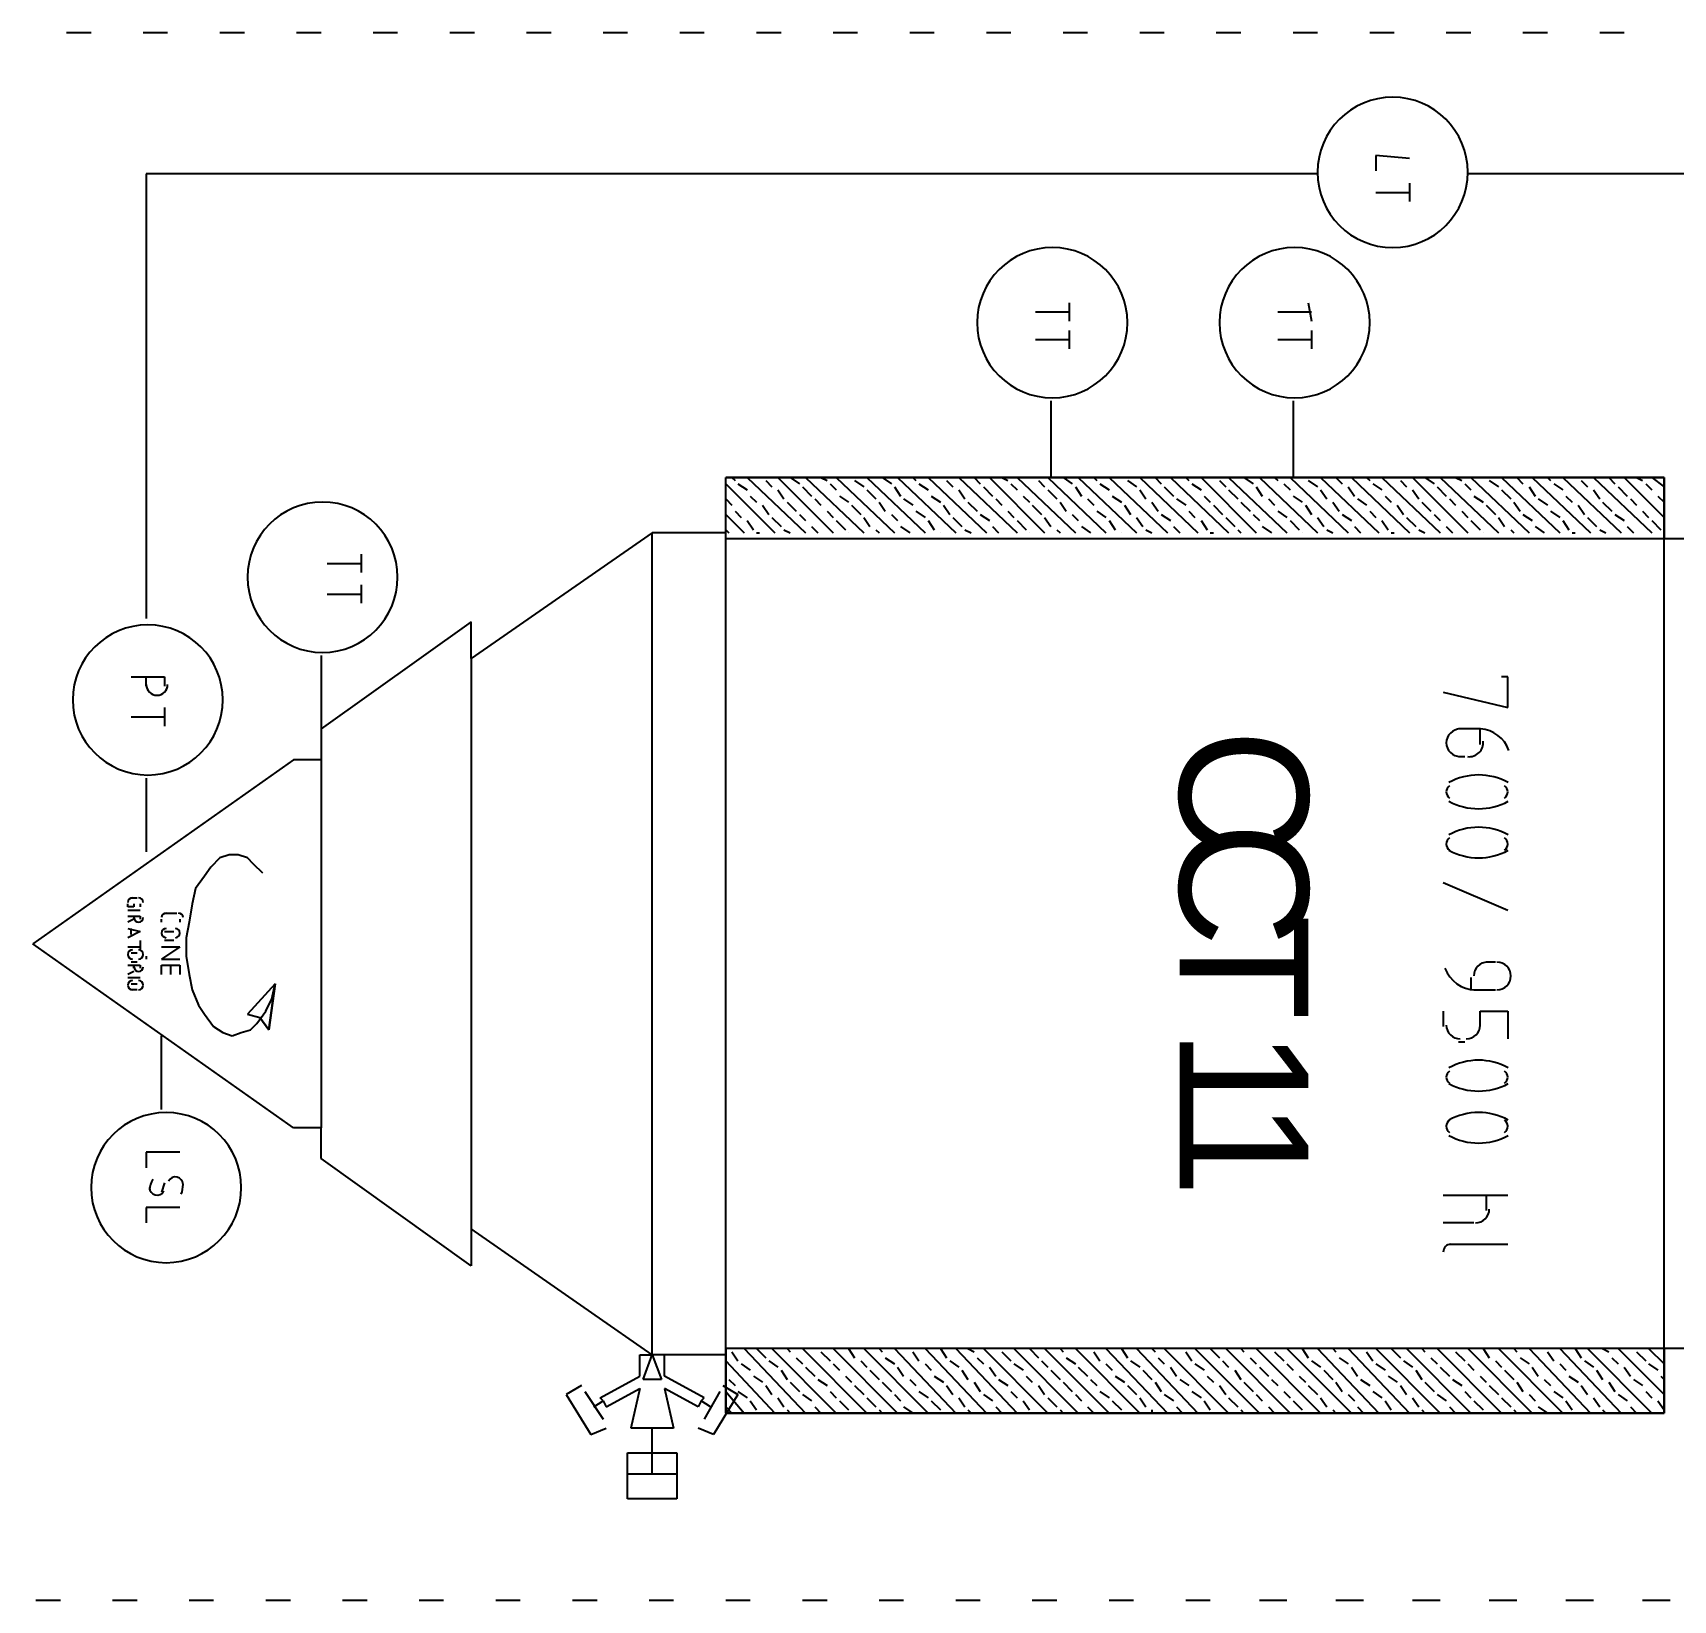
# Model space of a CAD drawing. Header units: millimetres. Extents: x 0 to 33.1, y 1.5 to 45.3.
# Drawn here: x 12.751 to 13.643, y 15.824 to 16.676 of the extents above; entities that cross this region are included whole.
import ezdxf

# ---------------------------------------------------------------- set-up
doc = ezdxf.new("R2010")
doc.units = ezdxf.units.MM
doc.header["$MEASUREMENT"] = 0
doc.layers.get('0').update_dxf_attribs({"linetype": 'CONTINUOUS'})

msp = doc.modelspace()

# ---------------------------------------------------------------- linework, layer by layer
at = {"color": 140, "linetype": 'Continuous'}
for p, q in [((12.7828, 16.6761), (12.7694, 16.6761)), ((12.8244, 16.6761), (12.8111, 16.6761)), ((12.8661, 16.6761), (12.8528, 16.6761)), ((12.9078, 16.6761), (12.8944, 16.6761)), ((12.9494, 16.6761), (12.9361, 16.6761)), ((12.9911, 16.6761), (12.9778, 16.6761)), ((13.0328, 16.6761), (13.0194, 16.6761)), ((13.0744, 16.6761), (13.0611, 16.6761)), ((13.1161, 16.6761), (13.1028, 16.6761)), ((13.1578, 16.6761), (13.1444, 16.6761)), ((13.1994, 16.6761), (13.1861, 16.6761)), ((13.2411, 16.6761), (13.2278, 16.6761)), ((13.2828, 16.6761), (13.2694, 16.6761)), ((13.3244, 16.6761), (13.3111, 16.6761)), ((13.3661, 16.6761), (13.3528, 16.6761)), ((13.4078, 16.6761), (13.3944, 16.6761)), ((13.4494, 16.6761), (13.4361, 16.6761)), ((13.4911, 16.6761), (13.4778, 16.6761)), ((13.5328, 16.6761), (13.5194, 16.6761)), ((13.5744, 16.6761), (13.5611, 16.6761)), ((13.6161, 16.6761), (13.6028, 16.6761)), ((13.4995, 16.6078), (13.4811, 16.6094)), ((13.4811, 16.6094), (13.4811, 16.6011)), ((13.4494, 16.5994), (12.8128, 16.5994)), ((12.8128, 16.5994), (12.8128, 16.3578)), ((13.4995, 16.5944), (13.4995, 16.5844)), ((14.1678, 16.5994), (13.5311, 16.5994)), ((13.4811, 16.5894), (13.4995, 16.5894)), ((13.2961, 16.5244), (13.3145, 16.5244)), ((13.3145, 16.5294), (13.3145, 16.5194)), ((13.4278, 16.5244), (13.4461, 16.5244)), ((13.4444, 16.5294), (13.4461, 16.5194)), ((13.3145, 16.5144), (13.3145, 16.5044)), ((13.4461, 16.5144), (13.4461, 16.5044)), ((13.2961, 16.5094), (13.3145, 16.5094)), ((13.4278, 16.5094), (13.4461, 16.5094)), ((13.3045, 16.4761), (13.3045, 16.4344)), ((13.4361, 16.4761), (13.4361, 16.4344)), ((13.1278, 15.9261), (13.1278, 16.4344)), ((13.6378, 16.4344), (13.1278, 16.4344)), ((13.1278, 16.4011), (13.1278, 16.4344)), ((13.1278, 16.4344), (13.6378, 16.4344)), ((13.1311, 16.4344), (13.1328, 16.4328)), ((13.1394, 16.4344), (13.1711, 16.4044)), ((13.1561, 16.4344), (13.1861, 16.4044)), ((13.1628, 16.4344), (13.1678, 16.4311)), ((13.1711, 16.4344), (13.2028, 16.4044)), ((13.1795, 16.4344), (13.1828, 16.4328)), ((13.1878, 16.4344), (13.2195, 16.4044)), ((13.2044, 16.4344), (13.2361, 16.4044)), ((13.2128, 16.4344), (13.2178, 16.4311)), ((13.2211, 16.4344), (13.2528, 16.4044)), ((13.2294, 16.4344), (13.2311, 16.4328)), ((13.2378, 16.4344), (13.2694, 16.4044)), ((13.2544, 16.4344), (13.2861, 16.4044)), ((13.2628, 16.4344), (13.2661, 16.4311)), ((13.2711, 16.4344), (13.3011, 16.4044)), ((13.2778, 16.4344), (13.2811, 16.4328)), ((13.2861, 16.4344), (13.3178, 16.4044)), ((13.3028, 16.4344), (13.3344, 16.4044)), ((13.3111, 16.4344), (13.3161, 16.4311)), ((13.3194, 16.4344), (13.3511, 16.4044)), ((13.3278, 16.4344), (13.3294, 16.4328)), ((13.3361, 16.4344), (13.3678, 16.4044)), ((13.3528, 16.4344), (13.3844, 16.4044)), ((13.3611, 16.4344), (13.3644, 16.4311)), ((13.3695, 16.4344), (13.4011, 16.4044)), ((13.3778, 16.4344), (13.3794, 16.4328)), ((13.3861, 16.4344), (13.4161, 16.4044)), ((13.4011, 16.4344), (13.4328, 16.4044)), ((13.4094, 16.4344), (13.4144, 16.4311)), ((13.4178, 16.4344), (13.4494, 16.4044)), ((13.4261, 16.4344), (13.4278, 16.4328)), ((13.4345, 16.4344), (13.4661, 16.4044)), ((13.4511, 16.4344), (13.4828, 16.4044)), ((13.4594, 16.4344), (13.4628, 16.4311)), ((13.4678, 16.4344), (13.4995, 16.4044)), ((13.4761, 16.4344), (13.4778, 16.4328)), ((13.4844, 16.4344), (13.5161, 16.4044)), ((13.5011, 16.4344), (13.5311, 16.4044)), ((13.5078, 16.4344), (13.5128, 16.4311)), ((13.5161, 16.4344), (13.5478, 16.4044)), ((13.5245, 16.4344), (13.5278, 16.4328)), ((13.5328, 16.4344), (13.5645, 16.4044)), ((13.5494, 16.4344), (13.5811, 16.4044)), ((13.5578, 16.4344), (13.5611, 16.4311)), ((13.5661, 16.4344), (13.5978, 16.4044)), ((13.5744, 16.4344), (13.5761, 16.4328)), ((13.5828, 16.4344), (13.6144, 16.4044)), ((13.5994, 16.4344), (13.6311, 16.4044)), ((13.6078, 16.4344), (13.6111, 16.4311)), ((13.6161, 16.4344), (13.6378, 16.4128)), ((13.6228, 16.4344), (13.6261, 16.4328)), ((13.6311, 16.4344), (13.6378, 16.4294)), ((13.6378, 16.4011), (13.6378, 16.4344)), ((13.6378, 16.4344), (13.6378, 16.4011)), ((13.1278, 16.4311), (13.1545, 16.4044)), ((13.1344, 16.4311), (13.1394, 16.4278)), ((13.1411, 16.4244), (13.1444, 16.4211)), ((13.1495, 16.4328), (13.1528, 16.4294)), ((13.1561, 16.4278), (13.1594, 16.4228)), ((13.1694, 16.4294), (13.1744, 16.4244)), ((13.1845, 16.4311), (13.1878, 16.4278)), ((13.1895, 16.4244), (13.1944, 16.4211)), ((13.1977, 16.4328), (13.2028, 16.4294)), ((13.2044, 16.4278), (13.2094, 16.4228)), ((13.2195, 16.4294), (13.2228, 16.4244)), ((13.2328, 16.4311), (13.2378, 16.4278)), ((13.2394, 16.4244), (13.2445, 16.4211)), ((13.2478, 16.4328), (13.2511, 16.4294)), ((13.2544, 16.4278), (13.2578, 16.4228)), ((13.2678, 16.4294), (13.2728, 16.4244)), ((13.2828, 16.4311), (13.2861, 16.4278)), ((13.2894, 16.4244), (13.2928, 16.4211)), ((13.2978, 16.4328), (13.3011, 16.4294)), ((13.3028, 16.4278), (13.3078, 16.4228)), ((13.3178, 16.4294), (13.3211, 16.4244)), ((13.3311, 16.4311), (13.3361, 16.4278)), ((13.3378, 16.4244), (13.3428, 16.4211)), ((13.3461, 16.4328), (13.3511, 16.4294)), ((13.3528, 16.4278), (13.3561, 16.4228)), ((13.3661, 16.4294), (13.3711, 16.4244)), ((13.3811, 16.4311), (13.3861, 16.4278)), ((13.3878, 16.4244), (13.3911, 16.4211)), ((13.3961, 16.4328), (13.3995, 16.4294)), ((13.4011, 16.4278), (13.4061, 16.4228)), ((13.4161, 16.4294), (13.4194, 16.4244)), ((13.4311, 16.4311), (13.4345, 16.4278)), ((13.4361, 16.4244), (13.4411, 16.4211)), ((13.4444, 16.4328), (13.4494, 16.4294)), ((13.4511, 16.4278), (13.4544, 16.4228)), ((13.4661, 16.4294), (13.4695, 16.4244)), ((13.4794, 16.4311), (13.4844, 16.4278)), ((13.4861, 16.4244), (13.4894, 16.4211)), ((13.4945, 16.4328), (13.4978, 16.4294)), ((13.5011, 16.4278), (13.5044, 16.4228)), ((13.5144, 16.4294), (13.5194, 16.4244)), ((13.5295, 16.4311), (13.5328, 16.4278)), ((13.5344, 16.4244), (13.5394, 16.4211)), ((13.5428, 16.4328), (13.5478, 16.4294)), ((13.5494, 16.4278), (13.5545, 16.4228)), ((13.5645, 16.4294), (13.5678, 16.4244)), ((13.5778, 16.4311), (13.5828, 16.4278)), ((13.5844, 16.4244), (13.5878, 16.4211)), ((13.5928, 16.4328), (13.5961, 16.4294)), ((13.5994, 16.4278), (13.6028, 16.4228)), ((13.6128, 16.4294), (13.6178, 16.4244)), ((13.6278, 16.4311), (13.6311, 16.4278)), ((13.6344, 16.4244), (13.6378, 16.4211)), ((13.1278, 16.4228), (13.1311, 16.4194)), ((13.1328, 16.4161), (13.1361, 16.4128)), ((13.1478, 16.4194), (13.1511, 16.4144)), ((13.1611, 16.4211), (13.1661, 16.4161)), ((13.1761, 16.4228), (13.1795, 16.4194)), ((13.1828, 16.4161), (13.1861, 16.4128)), ((13.1961, 16.4194), (13.2011, 16.4144)), ((13.2111, 16.4211), (13.2145, 16.4161)), ((13.2244, 16.4228), (13.2294, 16.4194)), ((13.2311, 16.4161), (13.2361, 16.4128)), ((13.2461, 16.4194), (13.2495, 16.4144)), ((13.2594, 16.4211), (13.2644, 16.4161)), ((13.2745, 16.4228), (13.2778, 16.4194)), ((13.2811, 16.4161), (13.2844, 16.4128)), ((13.2944, 16.4194), (13.2994, 16.4144)), ((13.3095, 16.4211), (13.3128, 16.4161)), ((13.3244, 16.4228), (13.3278, 16.4194)), ((13.3294, 16.4161), (13.3344, 16.4128)), ((13.3445, 16.4194), (13.3478, 16.4144)), ((13.3594, 16.4211), (13.3628, 16.4161)), ((13.3728, 16.4228), (13.3778, 16.4194)), ((13.3794, 16.4161), (13.3828, 16.4128)), ((13.3928, 16.4194), (13.3978, 16.4144)), ((13.4078, 16.4211), (13.4128, 16.4161)), ((13.4228, 16.4228), (13.4261, 16.4194)), ((13.4278, 16.4161), (13.4328, 16.4128)), ((13.4428, 16.4194), (13.4461, 16.4144)), ((13.4578, 16.4211), (13.4611, 16.4161)), ((13.4711, 16.4228), (13.4761, 16.4194)), ((13.4778, 16.4161), (13.4811, 16.4128)), ((13.4928, 16.4194), (13.4961, 16.4144)), ((13.5061, 16.4211), (13.5111, 16.4161)), ((13.5211, 16.4228), (13.5245, 16.4194)), ((13.5278, 16.4161), (13.5311, 16.4128)), ((13.5411, 16.4194), (13.5461, 16.4144)), ((13.5561, 16.4211), (13.5595, 16.4161)), ((13.5694, 16.4228), (13.5744, 16.4194)), ((13.5761, 16.4161), (13.5811, 16.4128)), ((13.5911, 16.4194), (13.5945, 16.4144)), ((13.6044, 16.4211), (13.6094, 16.4161)), ((13.6195, 16.4228), (13.6228, 16.4194)), ((13.6261, 16.4161), (13.6294, 16.4128)), ((13.1278, 16.4144), (13.1378, 16.4044)), ((13.1394, 16.4111), (13.1428, 16.4061)), ((13.1528, 16.4128), (13.1578, 16.4078)), ((13.1678, 16.4144), (13.1711, 16.4111)), ((13.1744, 16.4078), (13.1778, 16.4044)), ((13.1878, 16.4111), (13.1928, 16.4061)), ((13.2028, 16.4128), (13.2061, 16.4078)), ((13.2178, 16.4144), (13.2211, 16.4111)), ((13.2228, 16.4078), (13.2278, 16.4044)), ((13.2378, 16.4111), (13.2411, 16.4061)), ((13.2511, 16.4128), (13.2561, 16.4078)), ((13.2661, 16.4144), (13.2711, 16.4111)), ((13.2728, 16.4078), (13.2761, 16.4044)), ((13.2861, 16.4111), (13.2911, 16.4061)), ((13.3011, 16.4128), (13.3045, 16.4078)), ((13.3161, 16.4144), (13.3194, 16.4111)), ((13.3211, 16.4078), (13.3261, 16.4044)), ((13.3361, 16.4111), (13.3395, 16.4061)), ((13.3511, 16.4128), (13.3544, 16.4078)), ((13.3644, 16.4144), (13.3695, 16.4111)), ((13.3711, 16.4078), (13.3745, 16.4044)), ((13.3861, 16.4111), (13.3894, 16.4061)), ((13.3995, 16.4128), (13.4045, 16.4078)), ((13.4144, 16.4144), (13.4178, 16.4111)), ((13.4194, 16.4078), (13.4244, 16.4044)), ((13.4345, 16.4111), (13.4395, 16.4061)), ((13.4494, 16.4128), (13.4528, 16.4078)), ((13.4628, 16.4144), (13.4678, 16.4111)), ((13.4695, 16.4078), (13.4728, 16.4044)), ((13.4844, 16.4111), (13.4878, 16.4061)), ((13.4978, 16.4128), (13.5028, 16.4078)), ((13.5128, 16.4144), (13.5161, 16.4111)), ((13.5194, 16.4078), (13.5228, 16.4044)), ((13.5328, 16.4111), (13.5378, 16.4061)), ((13.5478, 16.4128), (13.5511, 16.4078)), ((13.5611, 16.4144), (13.5661, 16.4111)), ((13.5678, 16.4078), (13.5727, 16.4044)), ((13.5828, 16.4111), (13.5861, 16.4061)), ((13.5961, 16.4128), (13.6011, 16.4078)), ((13.6111, 16.4144), (13.6161, 16.4111)), ((13.6178, 16.4078), (13.6211, 16.4044)), ((13.6311, 16.4111), (13.6361, 16.4061)), ((13.0878, 16.4044), (12.9894, 16.3361)), ((13.0878, 16.4044), (12.9894, 16.3361)), ((13.0878, 15.9578), (13.0878, 16.4044)), ((13.1278, 16.4044), (13.0878, 16.4044)), ((13.1278, 16.4044), (13.0878, 16.4044)), ((13.1278, 16.4061), (13.1294, 16.4044)), ((13.6378, 16.4011), (13.1278, 16.4011)), ((13.1444, 16.4044), (13.1461, 16.4044)), ((13.1594, 16.4061), (13.1628, 16.4044)), ((13.1944, 16.4044), (13.1944, 16.4044)), ((13.2094, 16.4061), (13.2111, 16.4044)), ((13.2445, 16.4044), (13.2445, 16.4044)), ((13.2578, 16.4061), (13.2611, 16.4044)), ((13.2928, 16.4044), (13.2928, 16.4044)), ((13.3078, 16.4061), (13.3095, 16.4044)), ((13.3428, 16.4044), (13.3428, 16.4044)), ((13.3561, 16.4061), (13.3594, 16.4044)), ((13.3911, 16.4044), (13.3928, 16.4044)), ((13.4061, 16.4061), (13.4078, 16.4044)), ((13.4411, 16.4044), (13.4411, 16.4044)), ((13.4544, 16.4061), (13.4578, 16.4044)), ((13.4894, 16.4044), (13.4911, 16.4044)), ((13.5044, 16.4061), (13.5078, 16.4044)), ((13.5394, 16.4044), (13.5394, 16.4044)), ((13.5545, 16.4061), (13.5561, 16.4044)), ((13.5878, 16.4044), (13.5895, 16.4044)), ((13.6028, 16.4061), (13.6061, 16.4044)), ((13.7028, 16.4011), (13.6378, 16.4011)), ((13.6378, 15.9611), (13.6378, 16.4011)), ((12.9295, 16.3928), (12.9295, 16.3828)), ((12.9111, 16.3878), (12.9295, 16.3878)), ((12.9111, 16.3711), (12.9295, 16.3711)), ((12.9295, 16.3761), (12.9295, 16.3661)), ((12.9894, 16.3561), (12.9078, 16.2978)), ((12.9894, 16.3361), (12.9894, 16.3561)), ((12.9078, 16.3378), (12.9078, 16.2978)), ((12.9894, 16.3361), (12.9894, 16.0261)), ((12.8045, 16.3261), (12.8227, 16.3261)), ((12.8128, 16.3211), (12.8128, 16.3261)), ((12.8227, 16.3261), (12.8227, 16.3211)), ((13.5178, 16.3178), (13.5528, 16.3094)), ((13.5528, 16.3261), (13.5494, 16.3261)), ((13.5528, 16.3094), (13.5528, 16.3261)), ((12.8227, 16.3094), (12.8227, 16.2994)), ((12.8045, 16.3044), (12.8227, 16.3044)), ((12.9078, 16.2978), (12.9078, 16.2811)), ((13.5378, 16.2978), (13.5261, 16.2978)), ((13.5378, 16.2894), (13.5378, 16.2978)), ((13.5261, 16.2828), (13.5295, 16.2828)), ((12.8928, 16.2811), (12.7511, 16.1811)), ((12.9078, 16.2811), (12.8928, 16.2811)), ((12.9078, 16.2811), (12.9078, 16.0811)), ((12.8128, 16.2711), (12.8128, 16.2311)), ((12.8578, 16.2294), (12.8528, 16.2278)), ((12.8628, 16.2294), (12.8578, 16.2294)), ((12.8678, 16.2278), (12.8628, 16.2294)), ((12.8478, 16.2228), (12.8445, 16.2178)), ((12.8528, 16.2278), (12.8478, 16.2228)), ((12.8711, 16.2244), (12.8678, 16.2278)), ((12.8761, 16.2194), (12.8711, 16.2244)), ((12.8395, 16.2111), (12.8378, 16.2028)), ((12.8445, 16.2178), (12.8395, 16.2111)), ((13.5178, 16.2144), (13.5528, 16.1994)), ((12.8028, 16.2011), (12.8028, 16.2028)), ((12.8045, 16.2061), (12.8078, 16.2061)), ((12.8061, 16.2028), (12.8061, 16.2011)), ((12.8095, 16.2028), (12.8095, 16.2011)), ((12.8378, 16.2028), (12.8361, 16.1928)), ((12.8061, 16.2011), (12.8028, 16.2011)), ((12.8028, 16.1994), (12.8095, 16.1994)), ((12.8028, 16.1961), (12.8095, 16.1961)), ((12.8061, 16.1944), (12.8028, 16.1928)), ((12.8061, 16.1961), (12.8061, 16.1944)), ((12.8095, 16.1961), (12.8095, 16.1944)), ((12.8211, 16.1928), (12.8211, 16.1944)), ((12.8227, 16.1978), (12.8294, 16.1978)), ((12.8311, 16.1944), (12.8311, 16.1928)), ((12.8361, 16.1928), (12.8344, 16.1844)), ((12.8028, 16.1894), (12.8095, 16.1878)), ((12.8095, 16.1878), (12.8028, 16.1844)), ((12.8045, 16.1861), (12.8045, 16.1894)), ((12.8227, 16.1878), (12.8278, 16.1878)), ((12.8344, 16.1844), (12.8344, 16.1744)), ((12.8928, 16.0811), (12.7511, 16.1811)), ((12.8028, 16.1794), (12.8095, 16.1794)), ((12.8045, 16.1761), (12.8078, 16.1761)), ((12.8095, 16.1828), (12.8095, 16.1778)), ((12.8211, 16.1794), (12.8311, 16.1794)), ((12.8311, 16.1794), (12.8211, 16.1728)), ((12.8278, 16.1828), (12.8227, 16.1828)), ((12.8028, 16.1694), (12.8095, 16.1694)), ((12.8061, 16.1661), (12.8028, 16.1644)), ((12.8078, 16.1711), (12.8045, 16.1711)), ((12.8061, 16.1678), (12.8061, 16.1694)), ((12.8095, 16.1694), (12.8095, 16.1678)), ((12.8128, 16.1744), (12.8128, 16.1728)), ((12.8211, 16.1728), (12.8311, 16.1728)), ((12.8211, 16.1644), (12.8211, 16.1694)), ((12.8211, 16.1694), (12.8311, 16.1694)), ((12.8261, 16.1644), (12.8261, 16.1694)), ((12.8311, 16.1694), (12.8311, 16.1644)), ((12.8344, 16.1744), (12.8361, 16.1644)), ((13.5461, 16.1711), (13.5411, 16.1711)), ((12.8028, 16.1628), (12.8095, 16.1628)), ((12.8045, 16.1594), (12.8078, 16.1594)), ((12.8361, 16.1644), (12.8378, 16.1561)), ((12.8828, 16.1594), (12.8678, 16.1428)), ((12.8828, 16.1594), (12.8678, 16.1428)), ((12.8828, 16.1594), (12.8794, 16.1344)), ((12.8794, 16.1344), (12.8828, 16.1594)), ((12.8811, 16.1511), (12.8828, 16.1594)), ((13.5328, 16.1628), (13.5328, 16.1561)), ((12.8078, 16.1561), (12.8045, 16.1561)), ((12.8378, 16.1561), (12.8411, 16.1478)), ((12.8411, 16.1478), (12.8445, 16.1428)), ((12.8778, 16.1444), (12.8811, 16.1511)), ((13.5344, 16.1561), (13.5461, 16.1561)), ((12.8445, 16.1428), (12.8494, 16.1361)), ((12.8678, 16.1428), (12.8745, 16.1411)), ((12.8678, 16.1428), (12.8745, 16.1411)), ((12.8728, 16.1378), (12.8778, 16.1444)), ((12.8794, 16.1344), (12.8745, 16.1411)), ((12.8745, 16.1411), (12.8794, 16.1344)), ((13.5178, 16.1444), (13.5178, 16.1361)), ((13.5378, 16.1361), (13.5378, 16.1444)), ((13.5378, 16.1444), (13.5528, 16.1444)), ((13.5528, 16.1444), (13.5528, 16.1294)), ((12.8211, 16.0911), (12.8211, 16.1311)), ((12.8494, 16.1361), (12.8544, 16.1328)), ((12.8544, 16.1328), (12.8594, 16.1311)), ((12.8594, 16.1311), (12.8644, 16.1328)), ((12.8644, 16.1328), (12.8695, 16.1344)), ((12.8695, 16.1344), (12.8728, 16.1378)), ((13.5261, 16.1278), (13.5295, 16.1278)), ((12.9078, 16.0811), (12.8928, 16.0811)), ((12.9078, 16.0644), (12.9078, 16.0811)), ((12.8311, 16.0678), (12.8128, 16.0678)), ((12.8128, 16.0678), (12.8128, 16.0594)), ((12.9894, 16.0061), (12.9078, 16.0644)), ((12.8227, 16.0511), (12.8211, 16.0461)), ((13.5178, 16.0444), (13.5528, 16.0444)), ((13.5411, 16.0444), (13.5411, 16.0361)), ((12.8311, 16.0378), (12.8128, 16.0378)), ((12.8128, 16.0378), (12.8128, 16.0294)), ((12.9894, 16.0261), (12.9894, 16.0061)), ((13.0878, 15.9578), (12.9894, 16.0261)), ((13.0878, 15.9578), (12.9894, 16.0261)), ((13.5344, 16.0294), (13.5178, 16.0294)), ((13.5211, 16.0178), (13.5528, 16.0178)), ((13.1278, 15.9611), (13.1278, 15.9261)), ((13.6378, 15.9611), (13.1278, 15.9611)), ((13.1378, 15.9611), (13.1711, 15.9261)), ((13.1444, 15.9611), (13.1495, 15.9561)), ((13.1528, 15.9611), (13.1878, 15.9261)), ((13.1611, 15.9611), (13.1628, 15.9594)), ((13.1694, 15.9611), (13.2044, 15.9261)), ((13.1861, 15.9611), (13.2211, 15.9261)), ((13.1944, 15.9611), (13.1977, 15.9561)), ((13.2028, 15.9611), (13.2378, 15.9261)), ((13.2111, 15.9611), (13.2128, 15.9594)), ((13.2195, 15.9611), (13.2528, 15.9261)), ((13.2361, 15.9611), (13.2694, 15.9261)), ((13.2445, 15.9611), (13.2478, 15.9561)), ((13.2528, 15.9611), (13.2861, 15.9261)), ((13.2594, 15.9611), (13.2628, 15.9594)), ((13.2678, 15.9611), (13.3028, 15.9261)), ((13.2844, 15.9611), (13.3194, 15.9261)), ((13.2928, 15.9611), (13.2978, 15.9561)), ((13.3011, 15.9611), (13.3361, 15.9261)), ((13.3095, 15.9611), (13.3111, 15.9594)), ((13.3178, 15.9611), (13.3528, 15.9261)), ((13.3344, 15.9611), (13.3678, 15.9261)), ((13.3428, 15.9611), (13.3461, 15.9561)), ((13.3511, 15.9611), (13.3844, 15.9261)), ((13.3594, 15.9611), (13.3611, 15.9594)), ((13.3661, 15.9611), (13.4011, 15.9261)), ((13.3828, 15.9611), (13.4178, 15.9261)), ((13.3911, 15.9611), (13.3961, 15.9561)), ((13.3995, 15.9611), (13.4345, 15.9261)), ((13.4078, 15.9611), (13.4094, 15.9594)), ((13.4161, 15.9611), (13.4511, 15.9261)), ((13.4328, 15.9611), (13.4678, 15.9261)), ((13.4411, 15.9611), (13.4444, 15.9561)), ((13.4494, 15.9611), (13.4828, 15.9261)), ((13.4578, 15.9611), (13.4594, 15.9594)), ((13.4661, 15.9611), (13.4995, 15.9261)), ((13.4811, 15.9611), (13.5161, 15.9261)), ((13.4894, 15.9611), (13.4945, 15.9561)), ((13.4978, 15.9611), (13.5328, 15.9261)), ((13.5061, 15.9611), (13.5078, 15.9594)), ((13.5144, 15.9611), (13.5494, 15.9261)), ((13.5311, 15.9611), (13.5661, 15.9261)), ((13.5394, 15.9611), (13.5428, 15.9561)), ((13.5478, 15.9611), (13.5828, 15.9261)), ((13.5561, 15.9611), (13.5578, 15.9594)), ((13.5645, 15.9611), (13.5978, 15.9261)), ((13.5811, 15.9611), (13.6144, 15.9261)), ((13.5895, 15.9611), (13.5928, 15.9561)), ((13.5961, 15.9611), (13.6311, 15.9261)), ((13.6044, 15.9611), (13.6078, 15.9594)), ((13.6128, 15.9611), (13.6378, 15.9361)), ((13.6294, 15.9611), (13.6378, 15.9528)), ((13.7028, 15.9611), (13.6378, 15.9611)), ((13.6378, 15.9611), (13.6378, 15.9261)), ((13.6378, 15.9261), (13.6378, 15.9611)), ((13.0811, 15.9461), (13.0811, 15.9578)), ((13.0811, 15.9578), (13.0878, 15.9578)), ((13.0828, 15.9444), (13.0878, 15.9578)), ((13.1278, 15.9578), (13.0878, 15.9578)), ((13.1278, 15.9578), (13.0878, 15.9578)), ((13.1278, 15.9578), (13.0878, 15.9578)), ((13.1278, 15.9578), (13.0878, 15.9578)), ((13.0878, 15.9578), (13.0928, 15.9444)), ((13.0945, 15.9578), (13.0878, 15.9578)), ((13.0945, 15.9461), (13.0945, 15.9578)), ((13.1278, 15.9544), (13.1545, 15.9261)), ((13.1311, 15.9594), (13.1344, 15.9544)), ((13.1361, 15.9528), (13.1411, 15.9494)), ((13.1511, 15.9544), (13.1561, 15.9511)), ((13.1661, 15.9561), (13.1694, 15.9528)), ((13.1795, 15.9594), (13.1845, 15.9544)), ((13.1861, 15.9528), (13.1895, 15.9494)), ((13.2011, 15.9544), (13.2044, 15.9511)), ((13.2145, 15.9561), (13.2195, 15.9528)), ((13.2294, 15.9594), (13.2328, 15.9544)), ((13.2361, 15.9528), (13.2394, 15.9494)), ((13.2495, 15.9544), (13.2544, 15.9511)), ((13.2644, 15.9561), (13.2678, 15.9528)), ((13.2778, 15.9594), (13.2828, 15.9544)), ((13.2844, 15.9528), (13.2894, 15.9494)), ((13.2994, 15.9544), (13.3028, 15.9511)), ((13.3128, 15.9561), (13.3178, 15.9528)), ((13.3278, 15.9594), (13.3311, 15.9544)), ((13.3344, 15.9528), (13.3378, 15.9494)), ((13.3478, 15.9544), (13.3528, 15.9511)), ((13.3628, 15.9561), (13.3661, 15.9528)), ((13.3778, 15.9594), (13.3811, 15.9544)), ((13.3828, 15.9528), (13.3878, 15.9494)), ((13.3978, 15.9544), (13.4011, 15.9511)), ((13.4128, 15.9561), (13.4161, 15.9528)), ((13.4261, 15.9594), (13.4311, 15.9544)), ((13.4328, 15.9528), (13.4361, 15.9494)), ((13.4461, 15.9544), (13.4511, 15.9511)), ((13.4611, 15.9561), (13.4661, 15.9528)), ((13.4761, 15.9594), (13.4794, 15.9544)), ((13.4811, 15.9528), (13.4861, 15.9494)), ((13.4961, 15.9544), (13.5011, 15.9511)), ((13.5111, 15.9561), (13.5144, 15.9528)), ((13.5245, 15.9594), (13.5295, 15.9544)), ((13.5311, 15.9528), (13.5344, 15.9494)), ((13.5461, 15.9544), (13.5494, 15.9511)), ((13.5595, 15.9561), (13.5645, 15.9528)), ((13.5744, 15.9594), (13.5778, 15.9544)), ((13.5811, 15.9528), (13.5844, 15.9494)), ((13.5945, 15.9544), (13.5994, 15.9511)), ((13.6094, 15.9561), (13.6128, 15.9528)), ((13.6228, 15.9594), (13.6278, 15.9544)), ((13.6294, 15.9528), (13.6344, 15.9494)), ((13.0595, 15.9344), (13.0811, 15.9461)), ((13.0928, 15.9444), (13.0828, 15.9444)), ((13.1161, 15.9344), (13.0945, 15.9461)), ((13.1294, 15.9444), (13.1328, 15.9411)), ((13.1428, 15.9461), (13.1478, 15.9428)), ((13.1578, 15.9494), (13.1611, 15.9444)), ((13.1628, 15.9428), (13.1678, 15.9378)), ((13.1711, 15.9511), (13.1761, 15.9461)), ((13.1778, 15.9444), (13.1828, 15.9411)), ((13.1928, 15.9461), (13.1961, 15.9428)), ((13.2061, 15.9494), (13.2111, 15.9444)), ((13.2128, 15.9428), (13.2178, 15.9378)), ((13.2211, 15.9511), (13.2244, 15.9461)), ((13.2278, 15.9444), (13.2311, 15.9411)), ((13.2411, 15.9461), (13.2461, 15.9428)), ((13.2561, 15.9494), (13.2594, 15.9444)), ((13.2628, 15.9428), (13.2661, 15.9378)), ((13.2711, 15.9511), (13.2745, 15.9461)), ((13.2761, 15.9444), (13.2811, 15.9411)), ((13.2911, 15.9461), (13.2944, 15.9428)), ((13.3045, 15.9494), (13.3095, 15.9444)), ((13.3111, 15.9428), (13.3161, 15.9378)), ((13.3194, 15.9511), (13.3244, 15.9461)), ((13.3261, 15.9444), (13.3294, 15.9411)), ((13.3395, 15.9461), (13.3445, 15.9428)), ((13.3544, 15.9494), (13.3594, 15.9444)), ((13.3611, 15.9428), (13.3644, 15.9378)), ((13.3695, 15.9511), (13.3728, 15.9461)), ((13.3745, 15.9444), (13.3794, 15.9411)), ((13.3894, 15.9461), (13.3928, 15.9428)), ((13.4045, 15.9494), (13.4078, 15.9444)), ((13.4094, 15.9428), (13.4144, 15.9378)), ((13.4178, 15.9511), (13.4228, 15.9461)), ((13.4244, 15.9444), (13.4278, 15.9411)), ((13.4395, 15.9461), (13.4428, 15.9428)), ((13.4528, 15.9494), (13.4578, 15.9444)), ((13.4594, 15.9428), (13.4628, 15.9378)), ((13.4678, 15.9511), (13.4711, 15.9461)), ((13.4728, 15.9444), (13.4778, 15.9411)), ((13.4878, 15.9461), (13.4928, 15.9428)), ((13.5028, 15.9494), (13.5061, 15.9444)), ((13.5078, 15.9428), (13.5128, 15.9378)), ((13.5161, 15.9511), (13.5211, 15.9461)), ((13.5228, 15.9444), (13.5278, 15.9411)), ((13.5378, 15.9461), (13.5411, 15.9428)), ((13.5511, 15.9494), (13.5561, 15.9444)), ((13.5578, 15.9428), (13.5611, 15.9378)), ((13.5661, 15.9511), (13.5694, 15.9461)), ((13.5727, 15.9444), (13.5761, 15.9411)), ((13.5861, 15.9461), (13.5911, 15.9428)), ((13.6011, 15.9494), (13.6044, 15.9444)), ((13.6078, 15.9428), (13.6111, 15.9378)), ((13.6161, 15.9511), (13.6195, 15.9461)), ((13.6211, 15.9444), (13.6261, 15.9411)), ((13.6361, 15.9461), (13.6378, 15.9444)), ((13.0494, 15.9411), (13.0411, 15.9361)), ((13.0411, 15.9361), (13.0545, 15.9144)), ((13.0511, 15.9378), (13.0611, 15.9228)), ((13.0511, 15.9378), (13.0611, 15.9228)), ((13.0611, 15.9328), (13.0595, 15.9344)), ((13.0628, 15.9294), (13.0811, 15.9394)), ((13.0811, 15.9394), (13.0761, 15.9178)), ((13.0945, 15.9394), (13.0994, 15.9178)), ((13.1128, 15.9294), (13.0945, 15.9394)), ((13.1144, 15.9328), (13.1161, 15.9344)), ((13.1245, 15.9378), (13.1161, 15.9228)), ((13.1344, 15.9361), (13.1211, 15.9144)), ((13.1261, 15.9411), (13.1344, 15.9361)), ((13.1278, 15.9378), (13.1378, 15.9261)), ((13.1344, 15.9378), (13.1394, 15.9344)), ((13.1495, 15.9411), (13.1528, 15.9361)), ((13.1561, 15.9344), (13.1594, 15.9294)), ((13.1694, 15.9361), (13.1744, 15.9328)), ((13.1845, 15.9378), (13.1878, 15.9344)), ((13.1977, 15.9411), (13.2028, 15.9361)), ((13.2044, 15.9344), (13.2094, 15.9294)), ((13.2195, 15.9361), (13.2228, 15.9328)), ((13.2328, 15.9378), (13.2378, 15.9344)), ((13.2478, 15.9411), (13.2511, 15.9361)), ((13.2544, 15.9344), (13.2578, 15.9294)), ((13.2678, 15.9361), (13.2728, 15.9328)), ((13.2828, 15.9378), (13.2861, 15.9344)), ((13.2978, 15.9411), (13.3011, 15.9361)), ((13.3028, 15.9344), (13.3078, 15.9294)), ((13.3178, 15.9361), (13.3211, 15.9328)), ((13.3311, 15.9378), (13.3361, 15.9344)), ((13.3461, 15.9411), (13.3511, 15.9361)), ((13.3528, 15.9344), (13.3561, 15.9294)), ((13.3661, 15.9361), (13.3711, 15.9328)), ((13.3811, 15.9378), (13.3861, 15.9344)), ((13.3961, 15.9411), (13.3995, 15.9361)), ((13.4011, 15.9344), (13.4061, 15.9294)), ((13.4161, 15.9361), (13.4194, 15.9328)), ((13.4311, 15.9378), (13.4345, 15.9344)), ((13.4444, 15.9411), (13.4494, 15.9361)), ((13.4511, 15.9344), (13.4544, 15.9294)), ((13.4661, 15.9361), (13.4695, 15.9328)), ((13.4794, 15.9378), (13.4844, 15.9344)), ((13.4945, 15.9411), (13.4978, 15.9361)), ((13.5011, 15.9344), (13.5044, 15.9294)), ((13.5144, 15.9361), (13.5194, 15.9328)), ((13.5295, 15.9378), (13.5328, 15.9344)), ((13.5428, 15.9411), (13.5478, 15.9361)), ((13.5494, 15.9344), (13.5545, 15.9294)), ((13.5645, 15.9361), (13.5678, 15.9328)), ((13.5778, 15.9378), (13.5828, 15.9344)), ((13.5928, 15.9411), (13.5961, 15.9361)), ((13.5994, 15.9344), (13.6028, 15.9294)), ((13.6128, 15.9361), (13.6178, 15.9328)), ((13.6278, 15.9378), (13.6311, 15.9344)), ((13.0561, 15.9294), (13.0611, 15.9328)), ((13.0611, 15.9328), (13.0611, 15.9328)), ((13.0611, 15.9328), (13.0628, 15.9294)), ((13.1144, 15.9328), (13.1128, 15.9294)), ((13.1144, 15.9328), (13.1144, 15.9328)), ((13.1195, 15.9294), (13.1144, 15.9328)), ((13.1278, 15.9294), (13.1311, 15.9261)), ((13.6378, 15.9261), (13.1278, 15.9261)), ((13.1278, 15.9261), (13.6378, 15.9261)), ((13.1411, 15.9328), (13.1444, 15.9278)), ((13.1611, 15.9278), (13.1628, 15.9261)), ((13.1761, 15.9294), (13.1795, 15.9261)), ((13.1895, 15.9328), (13.1944, 15.9278)), ((13.2111, 15.9278), (13.2128, 15.9261)), ((13.2244, 15.9294), (13.2294, 15.9261)), ((13.2394, 15.9328), (13.2445, 15.9278)), ((13.2594, 15.9278), (13.2611, 15.9261)), ((13.2745, 15.9294), (13.2778, 15.9261)), ((13.2894, 15.9328), (13.2928, 15.9278)), ((13.3095, 15.9278), (13.3111, 15.9261)), ((13.3244, 15.9294), (13.3278, 15.9261)), ((13.3378, 15.9328), (13.3428, 15.9278)), ((13.3594, 15.9278), (13.3594, 15.9261)), ((13.3728, 15.9294), (13.3761, 15.9261)), ((13.3878, 15.9328), (13.3911, 15.9278)), ((13.4078, 15.9278), (13.4094, 15.9261)), ((13.4228, 15.9294), (13.4261, 15.9261)), ((13.4361, 15.9328), (13.4411, 15.9278)), ((13.4578, 15.9278), (13.4594, 15.9261)), ((13.4711, 15.9294), (13.4744, 15.9261)), ((13.4861, 15.9328), (13.4894, 15.9278)), ((13.5061, 15.9278), (13.5078, 15.9261)), ((13.5211, 15.9294), (13.5245, 15.9261)), ((13.5344, 15.9328), (13.5394, 15.9278)), ((13.5561, 15.9278), (13.5578, 15.9261)), ((13.5694, 15.9294), (13.5744, 15.9261)), ((13.5844, 15.9328), (13.5878, 15.9278)), ((13.6044, 15.9278), (13.6061, 15.9261)), ((13.6195, 15.9294), (13.6228, 15.9261)), ((13.6344, 15.9328), (13.6378, 15.9278)), ((13.0545, 15.9144), (13.0628, 15.9178)), ((13.0994, 15.9178), (13.0761, 15.9178)), ((13.0878, 15.8928), (13.0878, 15.9178)), ((13.1211, 15.9144), (13.1128, 15.9178)), ((13.0744, 15.8794), (13.0744, 15.9044)), ((13.0744, 15.9044), (13.1011, 15.9044)), ((13.1011, 15.9044), (13.1011, 15.8794)), ((13.1011, 15.8928), (13.0744, 15.8928)), ((13.1011, 15.8794), (13.0744, 15.8794)), ((12.7528, 15.8244), (12.7661, 15.8244)), ((12.7944, 15.8244), (12.8078, 15.8244)), ((12.8361, 15.8244), (12.8494, 15.8244)), ((12.8778, 15.8244), (12.8911, 15.8244)), ((12.9194, 15.8244), (12.9328, 15.8244)), ((12.9611, 15.8244), (12.9744, 15.8244)), ((13.0028, 15.8244), (13.0161, 15.8244)), ((13.0444, 15.8244), (13.0578, 15.8244)), ((13.0861, 15.8244), (13.0994, 15.8244)), ((13.1278, 15.8244), (13.1411, 15.8244)), ((13.1694, 15.8244), (13.1828, 15.8244)), ((13.2111, 15.8244), (13.2244, 15.8244)), ((13.2528, 15.8244), (13.2661, 15.8244)), ((13.2944, 15.8244), (13.3078, 15.8244)), ((13.3361, 15.8244), (13.3494, 15.8244)), ((13.3778, 15.8244), (13.3911, 15.8244)), ((13.4178, 15.8244), (13.4328, 15.8244)), ((13.4594, 15.8244), (13.4744, 15.8244)), ((13.5011, 15.8244), (13.5161, 15.8244)), ((13.5428, 15.8244), (13.5578, 15.8244)), ((13.5844, 15.8244), (13.5994, 15.8244)), ((13.6261, 15.8244), (13.6411, 15.8244))]:
    msp.add_line(p, q, dxfattribs=at)
for points in [[(13.4903, 16.6411), (13.4677, 16.6411), (13.4494, 16.6228), (13.4494, 16.6003)], [(13.5311, 16.6003), (13.5311, 16.6228), (13.5128, 16.6411), (13.4903, 16.6411)], [(13.4494, 16.6003), (13.4494, 16.5778), (13.4677, 16.5594), (13.4903, 16.5594)], [(13.4903, 16.5594), (13.5128, 16.5594), (13.5311, 16.5778), (13.5311, 16.6003)], [(13.3053, 16.5594), (13.2827, 16.5594), (13.2644, 16.5411), (13.2644, 16.5186)], [(13.3461, 16.5186), (13.3461, 16.5411), (13.3278, 16.5594), (13.3053, 16.5594)], [(13.437, 16.5594), (13.4144, 16.5594), (13.3961, 16.5411), (13.3961, 16.5186)], [(13.4778, 16.5186), (13.4778, 16.5411), (13.4595, 16.5594), (13.437, 16.5594)], [(13.2644, 16.5186), (13.2644, 16.496), (13.2827, 16.4778), (13.3053, 16.4778)], [(13.3053, 16.4778), (13.3278, 16.4778), (13.3461, 16.496), (13.3461, 16.5186)], [(13.3961, 16.5186), (13.3961, 16.496), (13.4144, 16.4778), (13.437, 16.4778)], [(13.437, 16.4778), (13.4595, 16.4778), (13.4778, 16.496), (13.4778, 16.5186)], [(12.9086, 16.4211), (12.8861, 16.4211), (12.8678, 16.4028), (12.8678, 16.3803)], [(12.9494, 16.3803), (12.9494, 16.4028), (12.9312, 16.4211), (12.9086, 16.4211)], [(12.8678, 16.3803), (12.8678, 16.3578), (12.8861, 16.3394), (12.9086, 16.3394)], [(12.9086, 16.3394), (12.9312, 16.3394), (12.9494, 16.3578), (12.9494, 16.3803)], [(12.8136, 16.3544), (12.7911, 16.3544), (12.7728, 16.3361), (12.7728, 16.3136)], [(12.8544, 16.3136), (12.8544, 16.3361), (12.8362, 16.3544), (12.8136, 16.3544)], [(12.8128, 16.3219), (12.8128, 16.3187), (12.8154, 16.3161), (12.8186, 16.3161)], [(12.8186, 16.3161), (12.8218, 16.3161), (12.8244, 16.3187), (12.8244, 16.3219)], [(12.7728, 16.3136), (12.7728, 16.2911), (12.7911, 16.2728), (12.8136, 16.2728)], [(12.8136, 16.2728), (12.8362, 16.2728), (12.8544, 16.2911), (12.8544, 16.3136)], [(13.527, 16.2978), (13.5228, 16.2978), (13.5194, 16.2944), (13.5194, 16.2903)], [(13.5373, 16.285), (13.5389, 16.2867), (13.5397, 16.2889), (13.5394, 16.2912)], [(13.5534, 16.2862), (13.5511, 16.2928), (13.545, 16.2974), (13.538, 16.2978)], [(13.5194, 16.2903), (13.5194, 16.2861), (13.5228, 16.2828), (13.527, 16.2828)], [(13.5309, 16.2828), (13.5333, 16.2825), (13.5356, 16.2833), (13.5373, 16.285)], [(13.5531, 16.2687), (13.543, 16.2742), (13.5309, 16.2742), (13.5208, 16.2687)], [(13.5211, 16.2669), (13.5201, 16.2661), (13.5194, 16.2649), (13.5194, 16.2636)], [(13.5528, 16.2636), (13.5528, 16.2649), (13.5521, 16.2661), (13.5511, 16.2669)], [(13.5194, 16.2636), (13.5194, 16.2624), (13.5201, 16.2611), (13.5211, 16.2603)], [(13.5208, 16.2585), (13.5309, 16.2531), (13.543, 16.2531), (13.5531, 16.2585)], [(13.5511, 16.2603), (13.5521, 16.2611), (13.5528, 16.2624), (13.5528, 16.2636)], [(13.5211, 16.2386), (13.5201, 16.2379), (13.5194, 16.2367), (13.5194, 16.2353)], [(13.5531, 16.2403), (13.543, 16.2458), (13.5309, 16.2458), (13.5208, 16.2403)], [(13.5528, 16.2353), (13.5528, 16.2367), (13.5521, 16.2379), (13.5511, 16.2386)], [(13.5194, 16.2353), (13.5194, 16.2339), (13.5201, 16.2326), (13.5211, 16.2319)], [(13.5208, 16.2319), (13.5309, 16.2264), (13.543, 16.2264), (13.5531, 16.2319)], [(13.5511, 16.2319), (13.5521, 16.2326), (13.5528, 16.2339), (13.5528, 16.2353)], [(12.8053, 16.2061), (12.8039, 16.2061), (12.8028, 16.205), (12.8028, 16.2036)], [(12.8111, 16.2036), (12.8111, 16.205), (12.81, 16.2061), (12.8086, 16.2061)], [(12.8061, 16.1953), (12.8061, 16.1939), (12.8072, 16.1928), (12.8086, 16.1928)], [(12.8086, 16.1928), (12.81, 16.1928), (12.8111, 16.1939), (12.8111, 16.1953)], [(12.8236, 16.1978), (12.8222, 16.1978), (12.8211, 16.1967), (12.8211, 16.1953)], [(12.8328, 16.1953), (12.8328, 16.1967), (12.8317, 16.1978), (12.8303, 16.1978)], [(12.8236, 16.1894), (12.8222, 16.1894), (12.8211, 16.1883), (12.8211, 16.1869)], [(12.8211, 16.1869), (12.8211, 16.1856), (12.8222, 16.1844), (12.8236, 16.1844)], [(12.8311, 16.1869), (12.8311, 16.1883), (12.83, 16.1894), (12.8286, 16.1894)], [(12.8286, 16.1844), (12.83, 16.1844), (12.8311, 16.1856), (12.8311, 16.1869)], [(12.8053, 16.1778), (12.8039, 16.1778), (12.8028, 16.1767), (12.8028, 16.1753)], [(12.8028, 16.1753), (12.8028, 16.1739), (12.8039, 16.1728), (12.8053, 16.1728)], [(12.8111, 16.1753), (12.8111, 16.1767), (12.81, 16.1778), (12.8086, 16.1778)], [(12.8086, 16.1728), (12.81, 16.1728), (12.8111, 16.1739), (12.8111, 16.1753)], [(12.8061, 16.1686), (12.8061, 16.1672), (12.8072, 16.1661), (12.8086, 16.1661)], [(12.8086, 16.1661), (12.81, 16.1661), (12.8111, 16.1672), (12.8111, 16.1686)], [(13.5187, 16.1679), (13.5212, 16.1608), (13.5278, 16.1561), (13.5353, 16.1561)], [(13.5419, 16.1711), (13.5378, 16.1711), (13.5344, 16.1678), (13.5344, 16.1636)], [(13.5545, 16.1636), (13.5545, 16.1678), (13.5511, 16.1711), (13.5469, 16.1711)], [(12.8053, 16.1611), (12.8039, 16.1611), (12.8028, 16.16), (12.8028, 16.1586)], [(12.8028, 16.1586), (12.8028, 16.1572), (12.8039, 16.1561), (12.8053, 16.1561)], [(12.8111, 16.1586), (12.8111, 16.16), (12.81, 16.1611), (12.8086, 16.1611)], [(12.8086, 16.1561), (12.81, 16.1561), (12.8111, 16.1572), (12.8111, 16.1586)], [(13.5469, 16.1561), (13.5511, 16.1561), (13.5545, 16.1594), (13.5545, 16.1636)], [(13.5194, 16.1369), (13.5194, 16.1328), (13.5228, 16.1294), (13.527, 16.1294)], [(13.5303, 16.1294), (13.5344, 16.1294), (13.5378, 16.1328), (13.5378, 16.1369)], [(13.5531, 16.1137), (13.543, 16.1192), (13.5309, 16.1192), (13.5208, 16.1137)], [(13.5211, 16.1119), (13.5201, 16.1111), (13.5194, 16.1099), (13.5194, 16.1086)], [(13.5194, 16.1086), (13.5194, 16.1074), (13.5201, 16.1061), (13.5211, 16.1053)], [(13.5208, 16.1051), (13.5309, 16.0997), (13.543, 16.0997), (13.5531, 16.1051)], [(13.5528, 16.1086), (13.5528, 16.1099), (13.5521, 16.1111), (13.5511, 16.1119)], [(13.5511, 16.1053), (13.5521, 16.1061), (13.5528, 16.1074), (13.5528, 16.1086)], [(12.8236, 16.0894), (12.8011, 16.0894), (12.7828, 16.0713), (12.7828, 16.0486)], [(12.8644, 16.0486), (12.8644, 16.0713), (12.8461, 16.0894), (12.8236, 16.0894)], [(13.5531, 16.0853), (13.543, 16.0908), (13.5309, 16.0908), (13.5208, 16.0853)], [(13.5211, 16.0853), (13.5201, 16.0846), (13.5194, 16.0833), (13.5194, 16.0819)], [(13.5194, 16.0819), (13.5194, 16.0806), (13.5201, 16.0793), (13.5211, 16.0786)], [(13.5208, 16.0769), (13.5309, 16.0714), (13.543, 16.0714), (13.5531, 16.0769)], [(13.5528, 16.0819), (13.5528, 16.0833), (13.5521, 16.0846), (13.5511, 16.0853)], [(13.5511, 16.0786), (13.5521, 16.0793), (13.5528, 16.0806), (13.5528, 16.0819)], [(12.8163, 16.0531), (12.8152, 16.0514), (12.8145, 16.0493), (12.8145, 16.0474)], [(12.8295, 16.0543), (12.8277, 16.0547), (12.8257, 16.0539), (12.8249, 16.0521)], [(12.8328, 16.0503), (12.8327, 16.0522), (12.8314, 16.0539), (12.8295, 16.0543)], [(12.8318, 16.045), (12.8324, 16.0467), (12.8328, 16.0485), (12.8328, 16.0503)], [(12.7828, 16.0486), (12.7828, 16.0261), (12.8011, 16.0078), (12.8236, 16.0078)], [(12.8145, 16.0486), (12.8145, 16.0467), (12.8158, 16.045), (12.8177, 16.0446)], [(12.8177, 16.0446), (12.8196, 16.0442), (12.8215, 16.045), (12.8223, 16.0468)], [(12.8236, 16.0078), (12.8461, 16.0078), (12.8644, 16.0261), (12.8644, 16.0486)], [(13.5353, 16.0294), (13.5394, 16.0294), (13.5428, 16.0328), (13.5428, 16.0369)], [(13.5219, 16.0178), (13.5196, 16.0178), (13.5178, 16.0158), (13.5178, 16.0136)]]:
    msp.add_open_spline(points, degree=3, dxfattribs=at)

# ---------------------------------------------------------------- texts
at = {"color": 140}
for s, p in [('C', (13.3744, 16.2978)), ('C', (13.3744, 16.2472)), ('T', (13.3744, 16.1968)), ('1', (13.3744, 16.1346)), ('1', (13.3744, 16.0957))]:
    msp.add_text(s, height=0.07, rotation=270, dxfattribs=at).set_placement(p)

doc.saveas('drawing.dxf')
